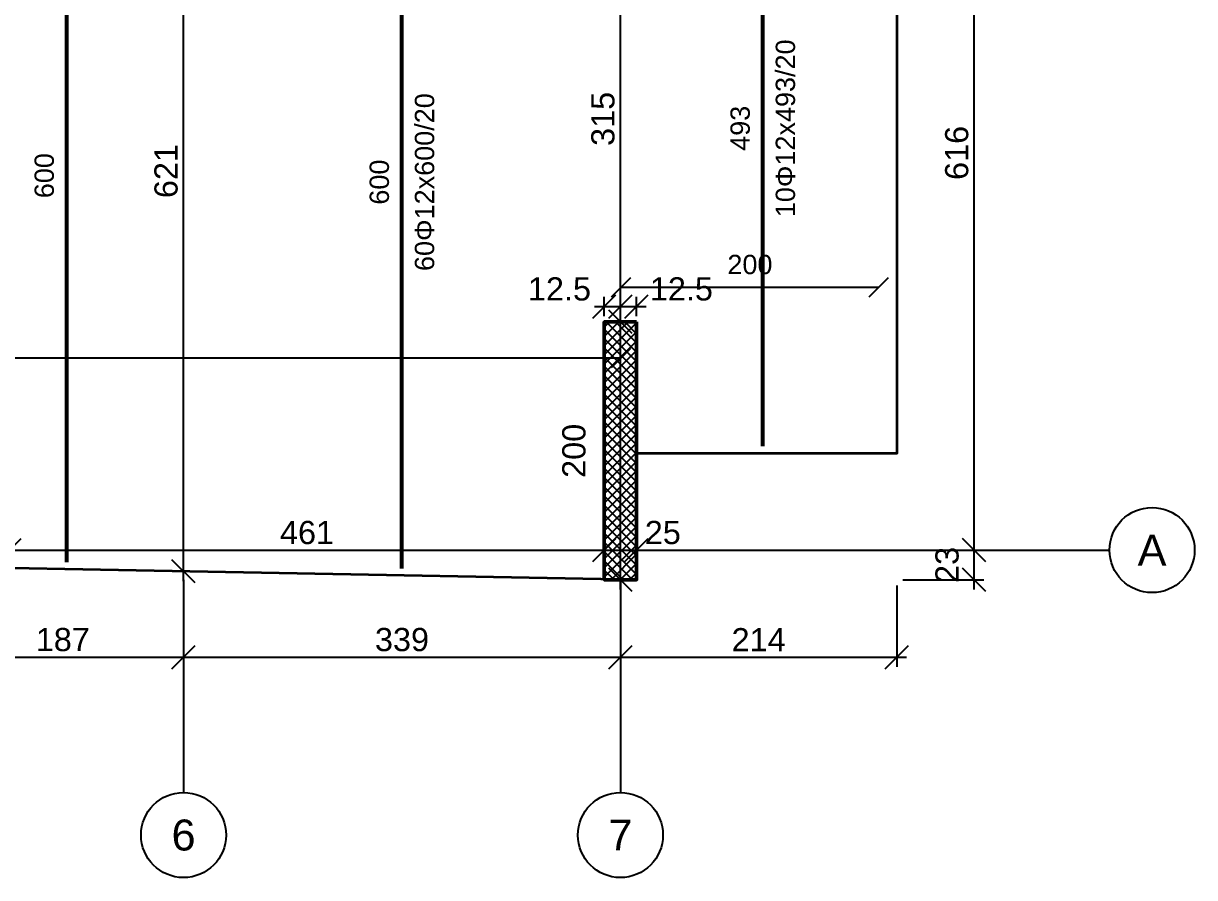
# Model space of a CAD drawing. Header units: millimetres. Extents: x -231 to 4719, y -2977 to 4533.
# Drawn here: x 3810 to 4719, y -254 to 409 of the extents above; entities that cross this region are included whole.
import ezdxf
from ezdxf.enums import TextEntityAlignment as Align

# ---------------------------------------------------------------- set-up
doc = ezdxf.new("R2010")
doc.units = ezdxf.units.MM
for name, color, linetype in [('FW_AXIS', 7, 'Continuous'), ('FW_DIM', 7, 'Continuous'), ('FW_WALL_HATCH', 8, 'Continuous'), ('REB_BOT_MESH_Y', 5, 'Continuous'), ('REB_BOT_MESH_Y_RANGE', 5, 'Continuous'), ('REB_BOT_MESH_Y_TEXT', 5, 'Continuous')]:
    doc.layers.add(name, color=color, linetype=linetype)
doc.layers.add('SLAB', color=3, linetype='Continuous', lineweight=35)
doc.layers.add('WALL', color=1, linetype='Continuous', lineweight=50)
doc.styles.add('REBAR_TXT', font='arial.ttf')
doc.styles.get("Standard").update_dxf_attribs({"font": 'arial.ttf'})
doc.dimstyles.new('FW_DIM', dxfattribs={"dimtxt": 18, "dimasz": 9, "dimexe": 7.5, "dimexo": 4.5, "dimgap": 4.5, "dimtad": 1, "dimdec": 0, "dimtxsty": 'Standard', "dimtsz": 9, "dimcen": 2.5, "dimdle": 7.5, "dimclrd": 256, "dimclre": 256, "dimclrt": 7, "dimazin": 3, "dimtfac": 1, "dimtmove": 2, "dimatfit": 3})
doc.dimstyles.new('REBAR M-200', dxfattribs={"dimtxt": 15, "dimasz": 15, "dimexe": 25, "dimexo": 12.5, "dimgap": 10, "dimtad": 1, "dimdec": 0, "dimtxsty": 'Standard', "dimblk": 'NONE', "dimcen": 50, "dimse1": 1, "dimse2": 1, "dimclrd": 6, "dimclre": 6, "dimclrt": 7, "dimazin": 3, "dimtfac": 1, "dimtmove": 2, "dimatfit": 3, "dimldrblk": 'NONE', "dimlwd": 53})
doc.dimstyles.new('REBAR RANGE', dxfattribs={"dimtxt": 15, "dimasz": 2.5, "dimexe": 0, "dimexo": 0, "dimgap": 10, "dimtad": 1, "dimdec": 0, "dimtxsty": 'Standard', "dimtsz": 7.5, "dimcen": 2.5, "dimse1": 1, "dimse2": 1, "dimclrd": 6, "dimclre": 6, "dimclrt": 7, "dimazin": 3, "dimtfac": 1, "dimtmove": 2, "dimatfit": 3, "dimlwd": 25})

# ---------------------------------------------------------------- blocks, each defined once
blk = doc.blocks.new('*D416')
at = {"color": 6, "lineweight": 53}
blk.add_line((4104.04, -14), (4104.04, 585.5), dxfattribs=at)
at = {"layer": 'Defpoints'}
for p in [(4104.04, 585.5), (4104.04, -14), (4104.04, -14)]:
    blk.add_point(p, dxfattribs=at)
at = {"layer": 'REB_BOT_MESH_Y', "color": 7, "insert": (4086.54, 285.75), "char_height": 15, "attachment_point": 5, "rotation": 90}
blk.add_mtext('600', dxfattribs=at)
blk = doc.blocks.new('_NONE')
blk = doc.blocks.new('*D443')
at = {"color": 6, "lineweight": 53}
blk.add_line((3844.04, -9), (3844.04, 590.5), dxfattribs=at)
at = {"layer": 'Defpoints'}
for p in [(3844.04, 590.5), (3844.04, -9), (3844.04, -9)]:
    blk.add_point(p, dxfattribs=at)
at = {"layer": 'REB_BOT_MESH_Y', "color": 7, "insert": (3826.54, 290.75), "char_height": 15, "attachment_point": 5, "rotation": 90}
blk.add_mtext('600', dxfattribs=at)
blk = doc.blocks.new('_OBLIQUE')
at = {"color": 0, "linetype": 'BYBLOCK'}
blk.add_line((-0.5, -0.5), (0.5, 0.5), dxfattribs=at)
blk = doc.blocks.new('*D484')
at = {"color": 6, "lineweight": 25}
blk.add_line((3074.04, 149.38), (4274.04, 149.38), dxfattribs=at)
at = {"layer": 'Defpoints'}
for p in [(3074.04, 149.38), (3074.04, 149.38), (4274.04, 149.38)]:
    blk.add_point(p, dxfattribs=at)
at = {"layer": 'REB_BOT_MESH_Y_RANGE', "color": 6, "xscale": 15, "yscale": 15}
for p in [(3074.04, 149.38), (4274.04, 149.38)]:
    blk.add_blockref('_OBLIQUE', p, dxfattribs=at)
at = {"layer": 'REB_BOT_MESH_Y_RANGE', "color": 7, "insert": (3674.04, 166.88), "char_height": 15, "attachment_point": 5}
blk.add_mtext('1200', dxfattribs=at)
blk = doc.blocks.new('*D492')
at = {"color": 6, "lineweight": 25}
blk.add_line((4274.04, 204.25), (4474.04, 204.25), dxfattribs=at)
at = {"layer": 'Defpoints'}
for p in [(4274.04, 204.25), (4274.04, 204.25), (4474.04, 204.25)]:
    blk.add_point(p, dxfattribs=at)
at = {"layer": 'REB_BOT_MESH_Y_RANGE', "color": 6, "xscale": 15, "yscale": 15}
for p in [(4274.04, 204.25), (4474.04, 204.25)]:
    blk.add_blockref('_OBLIQUE', p, dxfattribs=at)
at = {"layer": 'REB_BOT_MESH_Y_RANGE', "color": 7, "insert": (4374.04, 221.75), "char_height": 15, "attachment_point": 5}
blk.add_mtext('200', dxfattribs=at)
blk = doc.blocks.new('*D493')
at = {"color": 6, "lineweight": 53}
blk.add_line((4384.04, 81), (4384.04, 574), dxfattribs=at)
at = {"layer": 'Defpoints'}
for p in [(4384.04, 574), (4384.04, 81), (4384.04, 81)]:
    blk.add_point(p, dxfattribs=at)
at = {"layer": 'REB_BOT_MESH_Y', "color": 7, "insert": (4366.54, 327.5), "char_height": 15, "attachment_point": 5, "rotation": 90}
blk.add_mtext('493', dxfattribs=at)
blk = doc.blocks.new('*D518')
for p, q in [((4261.04, 181.8), (4261.04, 196.8)), ((4273.54, 181.8), (4273.54, 196.8)), ((4253.54, 189.3), (4281.04, 189.3))]:
    blk.add_line(p, q)
at = {"layer": 'Defpoints'}
for p in [(4261.04, 189.3), (4261.04, 177.3), (4273.54, 177.3)]:
    blk.add_point(p, dxfattribs=at)
at = {"layer": 'FW_DIM', "xscale": 18, "yscale": 18}
for p in [(4261.04, 189.3), (4273.54, 189.3)]:
    blk.add_blockref('_OBLIQUE', p, dxfattribs=at)
at = {"layer": 'FW_DIM', "color": 7, "insert": (4226.24, 202.8), "char_height": 18, "attachment_point": 5}
blk.add_mtext('12.5', dxfattribs=at)
blk = doc.blocks.new('*D519')
for p, q in [((4273.54, 181.8), (4273.54, 196.8)), ((4286.04, 181.8), (4286.04, 196.8)), ((4266.04, 189.3), (4293.54, 189.3))]:
    blk.add_line(p, q)
at = {"layer": 'Defpoints'}
for p in [(4273.54, 189.3), (4273.54, 177.3), (4286.04, 177.3)]:
    blk.add_point(p, dxfattribs=at)
at = {"layer": 'FW_DIM', "xscale": 18, "yscale": 18}
for p in [(4273.54, 189.3), (4286.04, 189.3)]:
    blk.add_blockref('_OBLIQUE', p, dxfattribs=at)
at = {"layer": 'FW_DIM', "color": 7, "insert": (4320.84, 202.8), "char_height": 18, "attachment_point": 5}
blk.add_mtext('12.5', dxfattribs=at)
blk = doc.blocks.new('*D545')
for p, q in [((3792.13, 0.34), (4268.54, 0.34)), ((3799.63, 4.84), (3799.63, 7.84)), ((4261.04, 4.84), (4261.04, 7.84))]:
    blk.add_line(p, q)
at = {"layer": 'Defpoints'}
for p in [(3799.63, 0.34), (3799.63, 0.34), (4261.04, 0.34)]:
    blk.add_point(p, dxfattribs=at)
at = {"layer": 'FW_DIM', "xscale": 18, "yscale": 18}
for p in [(3799.63, 0.34), (4261.04, 0.34)]:
    blk.add_blockref('_OBLIQUE', p, dxfattribs=at)
at = {"layer": 'FW_DIM', "color": 7, "insert": (4030.34, 13.84), "char_height": 18, "attachment_point": 5}
blk.add_mtext('461', dxfattribs=at)
blk = doc.blocks.new('*D546')
for p, q in [((4253.54, 0.34), (4293.54, 0.34)), ((4261.04, 4.84), (4261.04, 7.84)), ((4286.04, 4.84), (4286.04, 7.84))]:
    blk.add_line(p, q)
at = {"layer": 'Defpoints'}
for p in [(4261.04, 0.34), (4261.04, 0.34), (4286.04, 0.34)]:
    blk.add_point(p, dxfattribs=at)
at = {"layer": 'FW_DIM', "xscale": 18, "yscale": 18}
for p in [(4261.04, 0.34), (4286.04, 0.34)]:
    blk.add_blockref('_OBLIQUE', p, dxfattribs=at)
at = {"layer": 'FW_DIM', "color": 7, "insert": (4306.44, 13.84), "char_height": 18, "attachment_point": 5}
blk.add_mtext('25', dxfattribs=at)
blk = doc.blocks.new('*D601')
for p, q in [((3934.54, -23.66), (3934.54, 612.3)), ((3930.04, 604.8), (3927.04, 604.8)), ((3930.04, -16.16), (3927.04, -16.16))]:
    blk.add_line(p, q)
at = {"layer": 'Defpoints'}
for p in [(3934.54, 604.8), (3934.54, -16.16), (3934.54, -16.16)]:
    blk.add_point(p, dxfattribs=at)
at = {"layer": 'FW_DIM', "xscale": 18, "yscale": 18, "rotation": 90}
for p in [(3934.54, 604.8), (3934.54, -16.16)]:
    blk.add_blockref('_OBLIQUE', p, dxfattribs=at)
at = {"layer": 'FW_DIM', "color": 7, "insert": (3921.04, 294.32), "char_height": 18, "attachment_point": 5, "rotation": 90}
blk.add_mtext('621', dxfattribs=at)
blk = doc.blocks.new('*D606')
for p, q in [((4273.54, -30.2), (4273.54, 184.8)), ((4269.04, 177.3), (4266.04, 177.3)), ((4269.04, -22.7), (4266.04, -22.7))]:
    blk.add_line(p, q)
at = {"layer": 'Defpoints'}
for p in [(4273.54, 177.3), (4273.54, -22.7), (4273.54, -22.7)]:
    blk.add_point(p, dxfattribs=at)
at = {"layer": 'FW_DIM', "xscale": 18, "yscale": 18, "rotation": 90}
for p in [(4273.54, 177.3), (4273.54, -22.7)]:
    blk.add_blockref('_OBLIQUE', p, dxfattribs=at)
at = {"layer": 'FW_DIM', "color": 7, "insert": (4237.54, 77.3), "char_height": 18, "attachment_point": 5, "rotation": 90}
blk.add_mtext('200', dxfattribs=at)
blk = doc.blocks.new('*D607')
for p, q in [((4269.04, 492.33), (4266.04, 492.33)), ((4273.54, 169.8), (4273.54, 499.83)), ((4269.04, 177.3), (4266.04, 177.3))]:
    blk.add_line(p, q)
at = {"layer": 'Defpoints'}
for p in [(4273.54, 492.33), (4273.54, 177.3), (4273.54, 177.3)]:
    blk.add_point(p, dxfattribs=at)
at = {"layer": 'FW_DIM', "xscale": 18, "yscale": 18, "rotation": 90}
for p in [(4273.54, 492.33), (4273.54, 177.3)]:
    blk.add_blockref('_OBLIQUE', p, dxfattribs=at)
at = {"layer": 'FW_DIM', "color": 7, "insert": (4260.04, 334.81), "char_height": 18, "attachment_point": 5, "rotation": 90}
blk.add_mtext('315', dxfattribs=at)
blk = doc.blocks.new('*D626')
for p, q in [((3747.14, -27.2), (3747.14, -90.2)), ((3934.54, -27.2), (3934.54, -90.2)), ((3739.64, -82.7), (3942.04, -82.7))]:
    blk.add_line(p, q)
at = {"layer": 'Defpoints'}
for p in [(3747.14, -22.7), (3934.54, -22.7), (3747.14, -82.7)]:
    blk.add_point(p, dxfattribs=at)
at = {"layer": 'FW_DIM', "xscale": 18, "yscale": 18}
for p in [(3747.14, -82.7), (3934.54, -82.7)]:
    blk.add_blockref('_OBLIQUE', p, dxfattribs=at)
at = {"layer": 'FW_DIM', "color": 7, "insert": (3840.84, -69.2), "char_height": 18, "attachment_point": 5}
blk.add_mtext('187', dxfattribs=at)
blk = doc.blocks.new('*D627')
for p, q in [((3934.54, -27.2), (3934.54, -90.2)), ((4273.54, -27.2), (4273.54, -90.2)), ((3927.04, -82.7), (4281.04, -82.7))]:
    blk.add_line(p, q)
at = {"layer": 'Defpoints'}
for p in [(3934.54, -22.7), (4273.54, -22.7), (3934.54, -82.7)]:
    blk.add_point(p, dxfattribs=at)
at = {"layer": 'FW_DIM', "xscale": 18, "yscale": 18}
for p in [(3934.54, -82.7), (4273.54, -82.7)]:
    blk.add_blockref('_OBLIQUE', p, dxfattribs=at)
at = {"layer": 'FW_DIM', "color": 7, "insert": (4104.04, -69.2), "char_height": 18, "attachment_point": 5}
blk.add_mtext('339', dxfattribs=at)
blk = doc.blocks.new('*D628')
for p, q in [((4273.54, -27.2), (4273.54, -90.2)), ((4488.04, -27.2), (4488.04, -90.2)), ((4266.04, -82.7), (4495.54, -82.7))]:
    blk.add_line(p, q)
at = {"layer": 'Defpoints'}
for p in [(4273.54, -22.7), (4488.04, -22.7), (4273.54, -82.7)]:
    blk.add_point(p, dxfattribs=at)
at = {"layer": 'FW_DIM', "xscale": 18, "yscale": 18}
for p in [(4273.54, -82.7), (4488.04, -82.7)]:
    blk.add_blockref('_OBLIQUE', p, dxfattribs=at)
at = {"layer": 'FW_DIM', "color": 7, "insert": (4380.79, -69.2), "char_height": 18, "attachment_point": 5}
blk.add_mtext('214', dxfattribs=at)
blk = doc.blocks.new('*D638')
for p, q in [((4492.58, 0.3), (4555.58, 0.3)), ((4548.08, -30.2), (4548.08, 7.8)), ((4492.58, -22.7), (4555.58, -22.7))]:
    blk.add_line(p, q)
at = {"layer": 'Defpoints'}
for p in [(4488.08, 0.3), (4488.08, -22.7), (4548.08, -22.7)]:
    blk.add_point(p, dxfattribs=at)
at = {"layer": 'FW_DIM', "xscale": 18, "yscale": 18, "rotation": 90}
for p in [(4548.08, 0.3), (4548.08, -22.7)]:
    blk.add_blockref('_OBLIQUE', p, dxfattribs=at)
at = {"layer": 'FW_DIM', "color": 7, "insert": (4527.08, -11.2), "char_height": 18, "attachment_point": 5, "rotation": 90}
blk.add_mtext('23', dxfattribs=at)
blk = doc.blocks.new('*D639')
for p, q in [((4548.08, -7.2), (4548.08, 624)), ((4492.58, 616.5), (4555.58, 616.5)), ((4492.58, 0.3), (4555.58, 0.3))]:
    blk.add_line(p, q)
at = {"layer": 'Defpoints'}
for p in [(4488.08, 616.5), (4488.08, 0.3), (4548.08, 0.3)]:
    blk.add_point(p, dxfattribs=at)
at = {"layer": 'FW_DIM', "xscale": 18, "yscale": 18, "rotation": 90}
for p in [(4548.08, 616.5), (4548.08, 0.3)]:
    blk.add_blockref('_OBLIQUE', p, dxfattribs=at)
at = {"layer": 'FW_DIM', "color": 7, "insert": (4534.58, 308.4), "char_height": 18, "attachment_point": 5, "rotation": 90}
blk.add_mtext('616', dxfattribs=at)

msp = doc.modelspace()

# ---------------------------------------------------------------- hatches: boundary and pattern name
at = {"layer": 'FW_WALL_HATCH'}
h = msp.add_hatch(dxfattribs=at)
h.set_pattern_fill('ANSI37', scale=1.6)
h.paths.add_polyline_path([(4286.04, 177.3), (4286.04, -22.7), (4261.04, -22.7), (4261.04, 177.3), (4286.04, 177.3)])

# ---------------------------------------------------------------- linework, layer by layer
at = {"layer": 'FW_AXIS', "color": 8}
for p, q in [((3934.54, -22.7), (3934.54, 1567.29)), ((4273.54, -22.7), (4273.54, 1567.29)), ((2919.04, 0.34), (4488.08, 0.34))]:
    msp.add_line(p, q, dxfattribs=at)
at = {"layer": 'FW_AXIS', "linetype": 'CONTINUOUS'}
for p, q in [((4488.08, 0.34), (4653.08, 0.34)), ((3934.54, -22.7), (3934.54, -187.7)), ((4273.54, -22.7), (4273.54, -187.7))]:
    msp.add_line(p, q, dxfattribs=at)
at = {"layer": 'FW_AXIS'}
for centre in [(4686.08, 0.34), (3934.54, -220.7), (4273.54, -220.7)]:
    msp.add_circle(centre, 33, dxfattribs=at)
at = {"layer": 'SLAB'}
msp.add_lwpolyline([(3386.03, 1567.29), (4286.04, 1567.16), (4286.03, 1469.29), (4488.03, 1469.29), (4488.03, 965.31), (4286.04, 965.31), (4286.04, 579.33), (4488.08, 579.33), (4488.08, 75.3), (4286.04, 75.3), (4286.04, -22.7), (3066.04, 0), (3066.04, 97.95), (2919.04, 97.95), (2919.04, 864.29), (3121.24, 864.29), (3121.24, 902.97), (3273.95, 1159.94), (3184.05, 1159.94), (3184.05, 1469.19), (3386.03, 1469.19), (3386.03, 1567.29)], dxfattribs=at)
at = {"layer": 'WALL'}
msp.add_lwpolyline([(4286.04, 177.3), (4261.04, 177.3), (4261.04, -22.7), (4286.04, -22.7)], close=True, dxfattribs=at)

# ---------------------------------------------------------------- texts
at = {"layer": 'FW_AXIS', "color": 7, "style": 'REBAR_TXT'}
for s, p in [('A', (4686.08, 0.34)), ('6', (3934.54, -220.7)), ('7', (4273.54, -220.7))]:
    msp.add_text(s, height=24, dxfattribs=at).set_placement(p, align=Align.MIDDLE_CENTER)
at = {"layer": 'REB_BOT_MESH_Y_TEXT', "color": 7, "style": 'REBAR_TXT'}
for s, p in [('10Φ12x493/20', (4394.04, 327.5)), ('60Φ12x600/20', (4114.04, 285.75))]:
    msp.add_text(s, height=15, rotation=90, dxfattribs=at).set_placement(p, align=Align.TOP_CENTER)

# ---------------------------------------------------------------- dimensions: what is measured, and where the dimension line sits
at = {"layer": 'FW_DIM'}
for base, p1, p2, picture, middle in [((4548.08, 0.3), (4488.08, 0.3), (4488.08, 616.5), '*D639', (4534.58, 308.4)), ((4548.08, -22.7), (4488.08, -22.7), (4488.08, 0.3), '*D638', (4527.08, -11.2))]:
    dim = msp.add_linear_dim(base=base, p1=p1, p2=p2, angle=90, dimstyle='FW_DIM', dxfattribs=at)
    dim.commit()
    dim.dimension.update_dxf_attribs({"geometry": picture, "text_midpoint": middle})
for base, p1, p2, text, picture, middle in [((3934.54, -16.16), (3934.54, -16.16), (3934.54, 604.8), '621', '*D601', (3921.04, 294.32)), ((4273.54, 177.3), (4273.54, 177.3), (4273.54, 492.33), '315', '*D607', (4260.04, 334.81)), ((4273.54, -22.7), (4273.54, -22.7), (4273.54, 177.3), '200', '*D606', (4237.54, 77.3))]:
    dim = msp.add_linear_dim(base=base, p1=p1, p2=p2, angle=90, text=text, dimstyle='FW_DIM', override={"dimtmove": 2}, dxfattribs=at)
    dim.commit()
    dim.dimension.update_dxf_attribs({"geometry": picture, "text_midpoint": middle, "dimtype": 160})
for base, p1, p2, text, picture, middle in [((4261.04, 189.3), (4261.04, 177.3), (4273.54, 177.3), '12.5', '*D518', (4226.24, 202.8)), ((4273.54, 189.3), (4273.54, 177.3), (4286.04, 177.3), '12.5', '*D519', (4320.84, 202.8)), ((3799.63, 0.34), (3799.63, 0.34), (4261.04, 0.34), '461', '*D545', (4030.34, 13.84)), ((4261.04, 0.34), (4261.04, 0.34), (4286.04, 0.34), '25', '*D546', (4306.44, 13.84))]:
    dim = msp.add_linear_dim(base=base, p1=p1, p2=p2, text=text, dimstyle='FW_DIM', override={"dimtmove": 2}, dxfattribs=at)
    dim.commit()
    dim.dimension.update_dxf_attribs({"geometry": picture, "text_midpoint": middle, "dimtype": 160})
for base, p1, p2, picture, middle in [((3747.14, -82.7), (3747.14, -22.7), (3934.54, -22.7), '*D626', (3840.84, -69.2)), ((3934.54, -82.7), (3934.54, -22.7), (4273.54, -22.7), '*D627', (4104.04, -69.2)), ((4273.5398754, -82.70135649), (4273.5398754, -22.70135649), (4488.0398754, -22.70135649), '*D628', (4380.7898754, -69.20135649))]:
    dim = msp.add_linear_dim(base=base, p1=p1, p2=p2, dimstyle='FW_DIM', dxfattribs=at)
    dim.commit()
    dim.dimension.update_dxf_attribs({"geometry": picture, "text_midpoint": middle})
at = {"layer": 'REB_BOT_MESH_Y'}
for base, p1, p2, picture, middle in [((3844.0398754, -9), (3844.0398754, -9), (3844.0398754, 590.5), '*D443', (3826.5398754, 290.75)), ((4104.0398754, -14), (4104.0398754, -14), (4104.0398754, 585.5), '*D416', (4086.5398754, 285.75)), ((4384.04, 81), (4384.04, 81), (4384.04, 574), '*D493', (4366.54, 327.5))]:
    dim = msp.add_linear_dim(base=base, p1=p1, p2=p2, angle=90, dimstyle='REBAR M-200', dxfattribs=at)
    dim.commit()
    dim.dimension.update_dxf_attribs({"geometry": picture, "text_midpoint": middle})
at = {"layer": 'REB_BOT_MESH_Y_RANGE'}
for base, p1, p2, picture, middle in [((4274.04, 204.25), (4274.04, 204.25), (4474.04, 204.25), '*D492', (4374.04, 221.75)), ((3074.04, 149.38), (3074.04, 149.38), (4274.04, 149.38), '*D484', (3674.04, 166.88))]:
    dim = msp.add_linear_dim(base=base, p1=p1, p2=p2, dimstyle='REBAR RANGE', dxfattribs=at)
    dim.commit()
    dim.dimension.update_dxf_attribs({"geometry": picture, "text_midpoint": middle})

doc.saveas('drawing.dxf')
